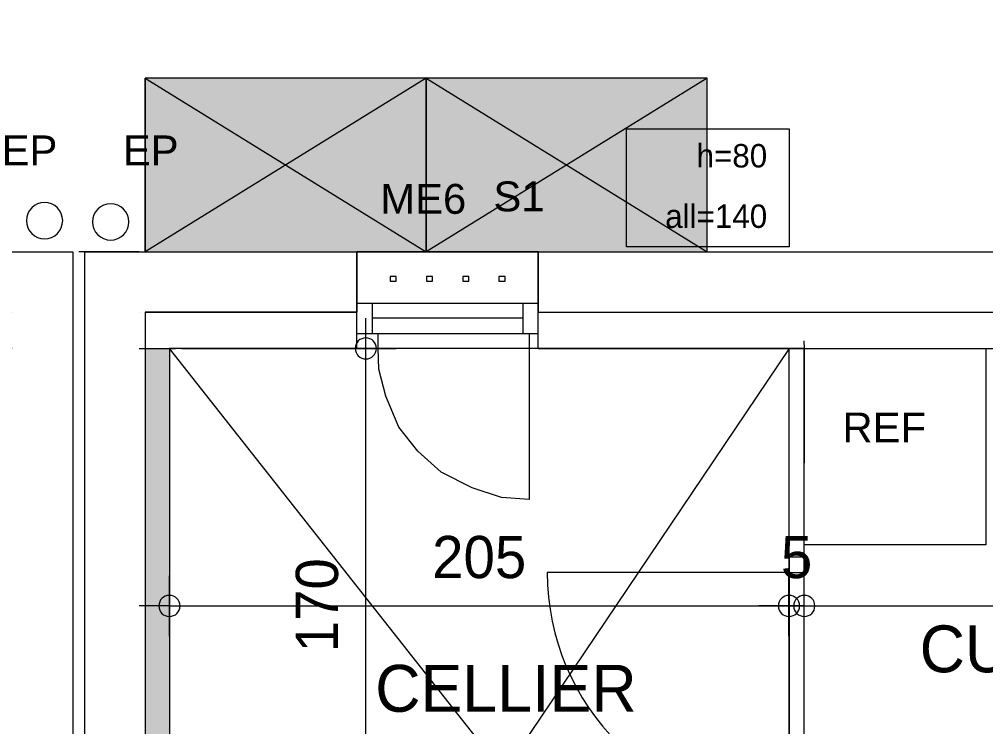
# Model space of a CAD drawing. Header units: metres. Extents: x -30.4 to 29.6, y -50.6 to 0.4.
# Drawn here: x -16.015 to -12.819, y -22.187 to -19.846 of the extents above; entities that cross this region are included whole.
import ezdxf
from ezdxf.enums import TextEntityAlignment as Align
from ezdxf.lldxf.tags import DXFTag

# ---------------------------------------------------------------- set-up
doc = ezdxf.new("R2010")
doc.units = ezdxf.units.M
doc.header["$MEASUREMENT"] = 0
doc.layers.add('Calque commun', color=7, linetype='Continuous')
doc.layers.add('Textes', color=7, linetype='Continuous')
doc.styles.add('Arial4', font='arial.ttf', dxfattribs={"height": 0.098961})
doc.styles.add('Century Gothic', font='GOTHIC.TTF', dxfattribs={"height": 0.139636})
doc.styles.add('Century Gothic15', font='GOTHIC.TTF', dxfattribs={"height": 0.155151})
doc.styles.add('Century Gothic7', font='GOTHIC.TTF', dxfattribs={"height": 0.077575})
tags = doc.linetypes.add('HIDDEN', pattern=[0.375, 0.25, -0.125]).pattern_tags.tags
tags[6:7] = [DXFTag(74, 4), DXFTag(75, 0), DXFTag(340, '0'), DXFTag(46, 1.0), DXFTag(50, 0.0), DXFTag(44, 0.0), DXFTag(45, 0.0)]
tags[4:5] = [DXFTag(74, 4), DXFTag(75, 0), DXFTag(340, '0'), DXFTag(46, 1.0), DXFTag(50, 0.0), DXFTag(44, 0.0), DXFTag(45, 0.0)]
tags = doc.linetypes.add('HIDDEN2', pattern=[0.1875, 0.125, -0.0625]).pattern_tags.tags
tags[6:7] = [DXFTag(74, 4), DXFTag(75, 0), DXFTag(340, '0'), DXFTag(46, 1.0), DXFTag(50, 0.0), DXFTag(44, 0.0), DXFTag(45, 0.0)]
tags[4:5] = [DXFTag(74, 4), DXFTag(75, 0), DXFTag(340, '0'), DXFTag(46, 1.0), DXFTag(50, 0.0), DXFTag(44, 0.0), DXFTag(45, 0.0)]

# ---------------------------------------------------------------- blocks, each defined once
blk = doc.blocks.new('Block25442')
at = {"layer": 'Calque commun', "color": 7, "linetype": 'Continuous', "lineweight": 18}
for p, q in [((-16.0388, -20.6153), (-15.8388, -20.6153)), ((-16.0388, -20.8153), (-16.0388, -20.8153))]:
    blk.add_line(p, q, dxfattribs=at)
at = {"layer": 'Calque commun', "color": 7, "linetype": 'Continuous', "lineweight": 9}
blk.add_line((-16.0388, -20.9353), (-16.1588, -20.9353), dxfattribs=at)
blk = doc.blocks.new('Block25478')
at = {"layer": 'Calque commun', "color": 7, "linetype": 'Continuous', "lineweight": 18}
blk.add_line((-15.8388, -20.6153), (-15.8388, -29.6153), dxfattribs=at)
blk = doc.blocks.new('Block26954')
at = {"layer": 'Calque commun', "color": 7, "linetype": 'Continuous', "lineweight": 18}
for p, q in [((-15.6188, -20.6153), (-15.8188, -20.6153)), ((-15.6188, -20.8153), (-15.6188, -20.8153))]:
    blk.add_line(p, q, dxfattribs=at)
at = {"layer": 'Calque commun', "color": 7, "linetype": 'Continuous', "lineweight": 9}
blk.add_line((-15.6188, -20.9353), (-15.4988, -20.9353), dxfattribs=at)
blk = doc.blocks.new('Block26990')
at = {"layer": 'Calque commun', "color": 7, "linetype": 'Continuous', "lineweight": 18}
for p, q in [((-15.7988, -20.6153), (-14.8988, -20.6153)), ((-14.2988, -20.6153), (-12.2989, -20.6153))]:
    blk.add_line(p, q, dxfattribs=at)
at = {"layer": 'Calque commun', "color": 7, "linetype": 'Continuous', "lineweight": 9}
for p, q in [((-15.5988, -20.8153), (-14.8988, -20.8153)), ((-14.2988, -20.8153), (-12.2989, -20.8153)), ((-15.4788, -20.9353), (-14.8988, -20.9353)), ((-14.2988, -20.9353), (-12.2989, -20.9353))]:
    blk.add_line(p, q, dxfattribs=at)
blk = doc.blocks.new('@PRES_1_$$_1-10')
at = {"layer": 'Calque commun', "color": 5, "linetype": 'Continuous', "lineweight": 9}
for p, q in [((0, 0.32), (0.6, 0.32)), ((0.6, 0.15), (0, 0.15)), ((0.05, 0.05), (0.05, 0.15)), ((0.55, 0.15), (0.55, 0.05)), ((0.05, 0.1), (0.55, 0.1)), ((0.6, 0.05), (0, 0.05)), ((0, 0), (0.6, 0))]:
    blk.add_line(p, q, dxfattribs=at)
blk = doc.blocks.new('@PRES_1_$$_1-11')
at = {"layer": 'Calque commun', "color": 7, "linetype": 'Continuous', "lineweight": 9}
blk.add_line((0, 0), (0, 0.32), dxfattribs=at)
blk = doc.blocks.new('@PRES_1_$$_1-12')
at = {"layer": 'Calque commun', "color": 7, "linetype": 'Continuous', "lineweight": 9}
blk.add_line((0, 0), (0, 0.32), dxfattribs=at)
blk = doc.blocks.new('INTER_2D_COMB4')
at = {"layer": 'Calque commun', "color": 0, "linetype": 'ByBlock', "lineweight": -2}
for name in ['@PRES_1_$$_1-10', '@PRES_1_$$_1-11']:
    blk.add_blockref(name, (0, 0), dxfattribs=at)
at = {"layer": 'Calque commun', "color": 0, "linetype": 'ByBlock', "lineweight": -2, "extrusion": (0, 0, -1), "xscale": -1, "yscale": -1, "zscale": -1, "rotation": -180}
blk.add_blockref('@PRES_1_$$_1-12', (-0.6, 0), dxfattribs=at)
blk = doc.blocks.new('PLACED_COMB4')
at = {"layer": 'Calque commun', "color": 0, "linetype": 'ByBlock', "lineweight": -2}
blk.add_blockref('INTER_2D_COMB4', (0, 0), dxfattribs=at)
blk = doc.blocks.new('Block29659')
at = {"layer": 'Calque commun', "color": 7, "linetype": 'Continuous', "lineweight": 18}
blk.add_line((-16.9378, -20.6153), (-15.8388, -20.6153), dxfattribs=at)
blk = doc.blocks.new('XMODULE1PDNONPMR 14-27')
at = {"layer": 'Calque commun', "color": 5, "linetype": 'Continuous', "lineweight": 9}
blk.add_arc((0, 0), 0.5, 0, 359.9994, dxfattribs=at)
blk = doc.blocks.new('XMODULE1PDNONPMR 14-28')
at = {"layer": 'Calque commun', "color": 5, "linetype": 'Continuous', "lineweight": 9}
blk.add_arc((0, 0), 0.5, 0, 359.9994, dxfattribs=at)
blk = doc.blocks.new('DimLine53452-2')
at = {"layer": 'Calque commun', "color": 5, "linetype": 'Continuous', "lineweight": 9}
for p, q in [((6.8815, -16.9433), (6.8815, -16.7433)), ((8.9309, -16.9433), (8.9309, -16.7433)), ((6.8815, -16.8433), (6.7815, -16.8433)), ((6.8815, -16.8433), (8.9309, -16.8433)), ((8.9309, -16.8433), (9.0309, -16.8433))]:
    blk.add_line(p, q, dxfattribs=at)
at = {"layer": 'Calque commun', "color": 5, "linetype": 'Continuous', "lineweight": 9, "xscale": 0.07000000029802322, "yscale": 0.07000000029802322, "zscale": 0.07000000029802322}
for name, p in [('XMODULE1PDNONPMR 14-27', (6.8815, -16.8433)), ('XMODULE1PDNONPMR 14-28', (8.9309, -16.8433))]:
    blk.add_blockref(name, p, dxfattribs=at)
at = {"layer": 'Calque commun', "color": 5, "linetype": 'Continuous', "lineweight": 9, "style": 'Century Gothic'}
blk.add_text('205', height=0.13964, dxfattribs=at).set_placement((7.9062, -16.7933), align=Align.BOTTOM_CENTER)
blk = doc.blocks.new('XMODULE1PDNONPMR 14-29')
at = {"layer": 'Calque commun', "color": 5, "linetype": 'Continuous', "lineweight": 9}
blk.add_arc((0, 0), 0.5, 0, 359.9994, dxfattribs=at)
blk = doc.blocks.new('XMODULE1PDNONPMR 14-30')
at = {"layer": 'Calque commun', "color": 5, "linetype": 'Continuous', "lineweight": 9}
blk.add_arc((0, 0), 0.5, 0, 359.9994, dxfattribs=at)
blk = doc.blocks.new('DimLine53460-2')
at = {"layer": 'Calque commun', "color": 5, "linetype": 'Continuous', "lineweight": 9}
for p, q in [((8.9309, -16.9433), (8.9309, -16.7433)), ((8.9816, -16.9433), (8.9816, -16.7433)), ((8.9309, -16.8433), (8.8309, -16.8433)), ((8.9309, -16.8433), (8.9816, -16.8433)), ((8.9816, -16.8433), (9.0816, -16.8433))]:
    blk.add_line(p, q, dxfattribs=at)
at = {"layer": 'Calque commun', "color": 5, "linetype": 'Continuous', "lineweight": 9, "xscale": 0.07000000029802322, "yscale": 0.07000000029802322, "zscale": 0.07000000029802322}
for name, p in [('XMODULE1PDNONPMR 14-29', (8.9309, -16.8433)), ('XMODULE1PDNONPMR 14-30', (8.9816, -16.8433))]:
    blk.add_blockref(name, p, dxfattribs=at)
at = {"layer": 'Calque commun', "color": 5, "linetype": 'Continuous', "lineweight": 9, "style": 'Century Gothic'}
blk.add_text('5', height=0.1396, dxfattribs=at).set_placement((8.9562, -16.7933), align=Align.BOTTOM_CENTER)
blk = doc.blocks.new('XMODULE1PDNONPMR 14-31')
at = {"layer": 'Calque commun', "color": 5, "linetype": 'Continuous', "lineweight": 9}
blk.add_arc((0, 0), 0.5, 0, 359.9994, dxfattribs=at)
blk = doc.blocks.new('XMODULE1PDNONPMR 14-32')
at = {"layer": 'Calque commun', "color": 5, "linetype": 'Continuous', "lineweight": 9}
blk.add_arc((0, 0), 0.5, 0, 359.9994, dxfattribs=at)
blk = doc.blocks.new('DimLine53468-2')
at = {"layer": 'Calque commun', "color": 5, "linetype": 'Continuous', "lineweight": 9}
for p, q in [((8.9816, -16.9433), (8.9816, -16.7433)), ((11.5283, -16.9433), (11.5283, -16.7433)), ((8.9816, -16.8433), (8.8816, -16.8433)), ((8.9816, -16.8433), (11.5283, -16.8433)), ((11.5283, -16.8433), (11.6283, -16.8433))]:
    blk.add_line(p, q, dxfattribs=at)
at = {"layer": 'Calque commun', "color": 5, "linetype": 'Continuous', "lineweight": 9, "xscale": 0.07000000029802322, "yscale": 0.07000000029802322, "zscale": 0.07000000029802322}
for name, p in [('XMODULE1PDNONPMR 14-31', (8.9816, -16.8433)), ('XMODULE1PDNONPMR 14-32', (11.5283, -16.8433))]:
    blk.add_blockref(name, p, dxfattribs=at)
at = {"layer": 'Calque commun', "color": 5, "linetype": 'Continuous', "lineweight": 9, "style": 'Century Gothic'}
blk.add_text('255', height=0.13964, dxfattribs=at).set_placement((10.2549, -16.7933), align=Align.BOTTOM_CENTER)
blk = doc.blocks.new('XMODULE1PDNONPMR 14-35')
at = {"layer": 'Calque commun', "color": 5, "linetype": 'Continuous', "lineweight": 9}
blk.add_arc((0, 0), 0.5, 0, 359.9994, dxfattribs=at)
blk = doc.blocks.new('XMODULE1PDNONPMR 14-36')
at = {"layer": 'Calque commun', "color": 5, "linetype": 'Continuous', "lineweight": 9}
blk.add_arc((0, 0), 0.5, 0, 359.9994, dxfattribs=at)
blk = doc.blocks.new('DimLine53492')
at = {"layer": 'Calque commun', "color": 5, "linetype": 'Continuous', "lineweight": 9}
for p, q in [((7.5311, -15.9912), (7.5311, -15.8912)), ((7.4311, -15.9912), (7.6311, -15.9912)), ((7.5311, -17.6912), (7.5311, -15.9912)), ((7.4311, -17.6912), (7.6311, -17.6912)), ((7.5311, -17.6912), (7.5311, -17.7912))]:
    blk.add_line(p, q, dxfattribs=at)
at = {"layer": 'Calque commun', "color": 5, "linetype": 'Continuous', "lineweight": 9, "xscale": 0.07000000029802322, "yscale": 0.07000000029802322, "zscale": 0.07000000029802322, "rotation": 90}
for name, p in [('XMODULE1PDNONPMR 14-36', (7.5311, -15.9912)), ('XMODULE1PDNONPMR 14-35', (7.5311, -17.6912))]:
    blk.add_blockref(name, p, dxfattribs=at)
at = {"layer": 'Calque commun', "color": 5, "linetype": 'Continuous', "lineweight": 9, "style": 'Century Gothic'}
blk.add_text('170', height=0.13964, rotation=90, dxfattribs=at).set_placement((7.4811, -16.8412), align=Align.BOTTOM_CENTER)
blk = doc.blocks.new('60x65')
at = {"layer": 'Calque commun', "color": 7, "linetype": 'HIDDEN', "lineweight": 9}
mesh = blk.add_polyface(dxfattribs=at)
corners = [(0, 0.6), (0.65, 0.6), (0.65, 0), (0, 0)]
mesh.append_faces([[corners[k] for k in face] for face in [(0, 1, 2, 3)]], dxfattribs={"color": 7})
blk = doc.blocks.new('@PRES_1_$$_1-49')
at = {"layer": 'Calque commun', "color": 5, "linetype": 'Continuous', "lineweight": 9}
blk.add_line((0.05, 0.05), (0.05, 0.85), dxfattribs=at)
at = {"layer": 'Calque commun', "color": 5, "linetype": 'Continuous', "lineweight": 9, "extrusion": (0, 0, -1)}
blk.add_arc((-0.05, 0.05), 0.8, 90, 180, dxfattribs=at)
at = {"layer": 'Calque commun', "color": 5, "linetype": 'Continuous', "lineweight": 9}
mesh = blk.add_polyface(dxfattribs=at)
corners = [(0, 0), (0, 0.05), (0.05, 0.05), (0.05, 0)]
mesh.append_faces([[corners[k] for k in face] for face in [(0, 1, 2, 3)]], dxfattribs={"color": 5})
mesh = blk.add_polyface(dxfattribs=at)
corners = [(0.85, 0), (0.85, 0.05), (0.9, 0.05), (0.9, 0)]
mesh.append_faces([[corners[k] for k in face] for face in [(0, 1, 2, 3)]], dxfattribs={"color": 5})
blk = doc.blocks.new('@PRES_1_$$_1-50')
at = {"layer": 'Calque commun', "color": 0, "linetype": 'Continuous', "lineweight": 9}
blk.add_line((0, 0), (0, 0.05), dxfattribs=at)
blk = doc.blocks.new('@PRES_1_$$_1-51')
at = {"layer": 'Calque commun', "color": 0, "linetype": 'Continuous', "lineweight": 9}
blk.add_line((0, 0), (0, 0.05), dxfattribs=at)
blk = doc.blocks.new('INTER_2D_COMB17')
at = {"layer": 'Calque commun', "color": 0, "linetype": 'ByBlock', "lineweight": -2}
blk.add_blockref('@PRES_1_$$_1-49', (0, 0), dxfattribs=at)
at = {"layer": 'Calque commun', "color": 15, "linetype": 'ByBlock', "lineweight": -2}
blk.add_blockref('@PRES_1_$$_1-50', (0, 0), dxfattribs=at)
at = {"layer": 'Calque commun', "color": 15, "linetype": 'ByBlock', "lineweight": -2, "extrusion": (0, 0, -1), "xscale": -1, "yscale": -1, "zscale": -1, "rotation": -180}
blk.add_blockref('@PRES_1_$$_1-51', (-0.9, 0), dxfattribs=at)
blk = doc.blocks.new('PLACED_COMB17')
at = {"layer": 'Calque commun', "color": 0, "linetype": 'ByBlock', "lineweight": -2}
blk.add_blockref('INTER_2D_COMB17', (0, 0), dxfattribs=at)
blk = doc.blocks.new('XMODULE1PDNONPMR 14-75')
at = {"layer": 'Calque commun', "color": 9, "linetype": 'HIDDEN2', "lineweight": 9}
for p, q in [((8.9316, -18.5912), (6.8815, -15.9912)), ((8.9316, -15.9912), (7.1815, -18.5893))]:
    blk.add_line(p, q, dxfattribs=at)
at = {"layer": 'Calque commun', "color": 15, "linetype": 'Continuous', "lineweight": 18}
for p, q in [((8.9815, -15.9912), (8.9315, -15.9912)), ((8.9315, -16.6823), (8.9315, -15.9912)), ((8.9815, -16.6823), (8.9815, -15.9912))]:
    blk.add_line(p, q, dxfattribs=at)
at = {"layer": 'Calque commun', "color": 7, "linetype": 'Continuous', "lineweight": 9}
blk.add_line((8.9816, -15.9912), (8.9816, -16.3712), dxfattribs=at)
at = {"layer": 'Calque commun', "color": 9, "linetype": 'HIDDEN', "lineweight": 9}
blk.add_line((8.9315, -16.7079), (8.9315, -17.6079), dxfattribs=at)
at = {"layer": 'Calque commun', "color": 7, "linetype": 'HIDDEN', "lineweight": 9, "flags": 128}
blk.add_lwpolyline([(8.0716, -15.9412), (8.0716, -16.4912), (7.98, -16.4841), (7.883, -16.4529), (7.7807, -16.4009), (7.7027, -16.3316), (7.6403, -16.2518), (7.5969, -16.1496), (7.5744, -16.0594), (7.5716, -15.9912), (7.5716, -15.9412)], dxfattribs=at)
at = {"layer": 'Calque commun', "color": 91, "linetype": 'Continuous', "lineweight": 9}
blk.add_trace([(6.8015, -15.9913), (6.8816, -15.9913), (6.8015, -17.7412), (6.8816, -17.7412)], dxfattribs=at)
at = {"layer": 'Calque commun', "color": 5, "linetype": 'Continuous', "lineweight": 9}
for name in ['DimLine53492', 'DimLine53452-2', 'DimLine53460-2', 'DimLine53468-2']:
    blk.add_blockref(name, (0, 0), dxfattribs=at)
at = {"layer": 'Calque commun', "color": 0, "linetype": 'ByBlock', "lineweight": -2, "rotation": 90}
blk.add_blockref('60x65', (9.5816, -16.6412), dxfattribs=at)
at = {"layer": 'Calque commun', "color": 0, "linetype": 'ByBlock', "lineweight": -2, "extrusion": (0, 0, -1), "xscale": -1, "yscale": -1, "zscale": -1, "rotation": 90.00000000000001}
blk.add_blockref('PLACED_COMB17', (-8.9815, -16.6823), dxfattribs=at)
at = {"layer": 'Textes', "color": 5, "linetype": 'ByBlock', "lineweight": -2, "style": 'Arial4'}
blk.add_text('REF', height=0.09896, dxfattribs=at).set_placement((9.1079, -16.332), align=Align.BOTTOM_LEFT)
at = {"layer": 'Textes', "color": 5, "linetype": 'ByBlock', "lineweight": -2, "style": 'Century Gothic15'}
for s, p in [('CUISINE', (10.2048, -16.9079)), ('CELLIER', (8.4271, -17.0385))]:
    blk.add_text(s, height=0.15515, dxfattribs=at).set_placement(p, align=Align.TOP_RIGHT)
at = {"layer": 'Calque commun', "color": 9, "linetype": 'Continuous', "lineweight": 9}
mesh = blk.add_polyface(dxfattribs=at)
corners = [(8.9315, -15.9912), (6.8815, -15.9912), (6.8815, -17.6935), (8.9315, -17.6935)]
mesh.append_faces([[corners[k] for k in face] for face in [(0, 1, 2, 3)]], dxfattribs={"color": 9})
mesh = blk.add_polyface(dxfattribs=at)
corners = [(8.9816, -18.6712), (8.9816, -15.9912), (11.5315, -15.9912), (11.5215, -18.6712)]
mesh.append_faces([[corners[k] for k in face] for face in [(0, 1, 2, 3)]], dxfattribs={"color": 9})

msp = doc.modelspace()

# ---------------------------------------------------------------- linework, layer by layer
at = {"layer": 'Calque commun', "color": 7, "linetype": 'Continuous', "lineweight": 18}
msp.add_line((-15.7988, -22.6853), (-15.7988, -20.6153), dxfattribs=at)
at = {"layer": 'Calque commun', "color": 12, "linetype": 'Continuous', "lineweight": 18}
for p, q in [((-14.8988, -20.6153), (-14.8988, -20.8153)), ((-14.2988, -20.6153), (-14.2988, -20.8153)), ((-14.8988, -20.8153), (-15.5988, -20.8155)), ((-15.5988, -20.8155), (-15.5988, -29.4155)), ((-14.2988, -20.8153), (-13.1837, -20.8155)), ((-14.2988, -20.8153), (-13.1837, -20.8155)), ((-13.1837, -20.8155), (-12.2989, -20.8153))]:
    msp.add_line(p, q, dxfattribs=at)
at = {"layer": 'Calque commun', "color": 7, "linetype": 'Continuous', "lineweight": 9}
for p, q in [((-14.2988, -20.9353), (-15.4788, -20.9353)), ((-13.4199, -20.9103), (-13.4188, -20.9353))]:
    msp.add_line(p, q, dxfattribs=at)
at = {"layer": 'Calque commun', "color": 7, "linetype": 'HIDDEN', "lineweight": 9, "flags": 128}
for points in [[(-14.6694, -20.0412), (-15.5988, -20.0412), (-15.5988, -20.6153), (-14.6694, -20.6153), (-14.6694, -20.0412), (-15.5988, -20.6153), (-15.5988, -20.0412), (-14.6694, -20.6153)], [(-13.7399, -20.0412), (-14.6694, -20.0412), (-14.6694, -20.6153), (-13.7399, -20.6153), (-13.7399, -20.0412), (-14.6694, -20.6153), (-14.6694, -20.0412), (-13.7399, -20.6153)]]:
    msp.add_lwpolyline(points, dxfattribs=at)
at = {"layer": 'Calque commun', "color": 11, "linetype": 'Continuous', "lineweight": 18}
for centre in [(-15.932, -20.5124), (-15.7133, -20.5166)]:
    msp.add_arc(centre, 0.06, 90, 89.9994, dxfattribs=at)
at = {"layer": 'Calque commun', "color": 43, "linetype": 'Continuous', "lineweight": 9}
for points in [[(-15.5988, -20.0412), (-14.6694, -20.0412), (-15.5988, -20.6153), (-14.6694, -20.6153)], [(-14.6694, -20.0412), (-13.7399, -20.0412), (-14.6694, -20.6153), (-13.7399, -20.6153)]]:
    msp.add_trace(points, dxfattribs=at)

# ---------------------------------------------------------------- block references
at = {"layer": 'Calque commun', "color": 0, "linetype": 'ByBlock', "lineweight": -2}
for name, p in [('Block29659', (0, 0)), ('Block25442', (0, 0)), ('Block25478', (0, 0)), ('Block26954', (0, 0)), ('Block26990', (0, 0)), ('XMODULE1PDNONPMR 14-75', (-22.4004, -4.944))]:
    msp.add_blockref(name, p, dxfattribs=at)
at = {"layer": 'Calque commun', "color": 0, "linetype": 'ByBlock', "lineweight": -2, "extrusion": (0, 0, -1), "xscale": -1, "yscale": -1, "zscale": -1, "rotation": -180}
msp.add_blockref('PLACED_COMB4', (14.2988, -20.9353), dxfattribs=at)

# ---------------------------------------------------------------- texts
at = {"layer": 'Calque commun', "color": 5, "linetype": 'ByBlock', "lineweight": -2, "insert": (-13.5415, -20.2588), "char_height": 0.07758, "attachment_point": 3, "line_spacing_factor": 1.546883, "style": 'Century Gothic7'}
msp.add_mtext('h=80\\Pall=140', dxfattribs=at)
at = {"layer": 'Textes', "color": 5, "linetype": 'ByBlock', "lineweight": -2, "style": 'Arial4'}
for s, p in [('EP', (-16.074, -20.3591)), ('EP', (-15.673, -20.3591)), ('ME6', (-14.8214, -20.5194)), ('S1', (-14.4471, -20.5113))]:
    msp.add_text(s, height=0.09896, dxfattribs=at).set_placement(p, align=Align.BOTTOM_LEFT)

# ---------------------------------------------------------------- meshes
at = {"layer": 'Calque commun', "color": 7, "linetype": 'Continuous', "lineweight": 9}
mesh = msp.add_polyface(dxfattribs=at)
corners = [(29.6021, -8.6275), (-30.3979, -8.6275), (-30.3979, -50.6275), (29.6021, -50.6275)]
mesh.append_faces([[corners[k] for k in face] for face in [(0, 1, 2, 3)]], dxfattribs={"color": 7})
at = {"layer": 'Calque commun', "color": 11, "linetype": 'Continuous', "lineweight": 18}
mesh = msp.add_polyface(dxfattribs=at)
corners = [(-14.0073, -20.208), (-13.469, -20.208), (-13.469, -20.5987), (-14.0073, -20.5987)]
mesh.append_faces([[corners[k] for k in face] for face in [(0, 1, 2, 3)]], dxfattribs={"color": 11})
at = {"layer": 'Calque commun', "color": 25, "linetype": 'Continuous', "lineweight": 18}
mesh = msp.add_polyface(dxfattribs=at)
corners = [(-14.7688, -20.6976), (-14.7888, -20.6976), (-14.7888, -20.7125), (-14.7688, -20.7125)]
mesh.append_faces([[corners[k] for k in face] for face in [(0, 1, 2, 3)]], dxfattribs={"color": 25})
mesh = msp.add_polyface(dxfattribs=at)
corners = [(-14.6488, -20.6976), (-14.6688, -20.6976), (-14.6688, -20.7125), (-14.6488, -20.7125)]
mesh.append_faces([[corners[k] for k in face] for face in [(0, 1, 2, 3)]], dxfattribs={"color": 25})
mesh = msp.add_polyface(dxfattribs=at)
corners = [(-14.5288, -20.6976), (-14.5488, -20.6976), (-14.5488, -20.7125), (-14.5288, -20.7125)]
mesh.append_faces([[corners[k] for k in face] for face in [(0, 1, 2, 3)]], dxfattribs={"color": 25})
mesh = msp.add_polyface(dxfattribs=at)
corners = [(-14.4088, -20.6976), (-14.4288, -20.6976), (-14.4288, -20.7125), (-14.4088, -20.7125)]
mesh.append_faces([[corners[k] for k in face] for face in [(0, 1, 2, 3)]], dxfattribs={"color": 25})

doc.saveas('drawing.dxf')
